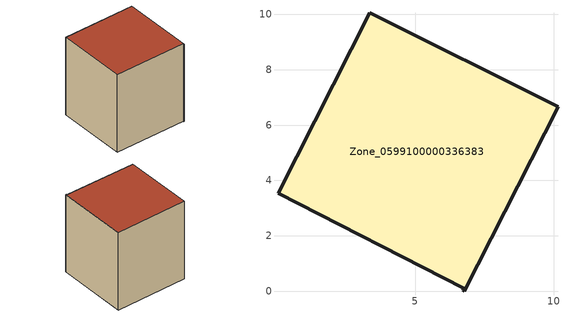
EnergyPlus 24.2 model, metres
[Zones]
Zone_0599100000336383
 floor ground (C_G): 0.04,3.54 3.36,10.05 10.16,6.66 6.77,0 6.71,0.03 6.75,0.1 z0
 wall outside (C_F): 10.16,6.66 3.36,10.05 0.04,3.54 6.75,0.1 6.71,0.03 6.77,0 10.16,6.66 z0:8.46
 roof outside (C_R): 3.36,10.05 0.04,3.54 6.75,0.1 6.71,0.03 6.77,0 10.16,6.66 z8.46
[BUILDING]
Pand.0599100000336383: North Axis=0; Terrain=City; Loads Convergence Tolerance Value=0.04; Temperature Convergence Tolerance Value=0.4; Solar Distribution=FullExterior; Maximum Number of Warmup Days=25; Minimum Number of Warmup Days=1
[Site:Location]
Rotterdam.The.Hague.AP_ZH_NLD Design_Conditions: Latitude=51.96; Longitude=4.45; Time Zone=1; Elevation=-4.5
[SITE:GROUNDTEMPERATURE:BUILDINGSURFACE]
18, 18, 18, 18, 18, 18, 18, 18, 18, 18, 18, 18
[MATERIAL] Thermal Absorptance=0.9; Solar Absorptance=0.7; Visible Absorptance=0.7
Name | Roughness | Thickness | Conductivity | Density | Specific Heat
G.TC.1975-1991 | MediumSmooth | 0.15 | 0.288461 | 540 | 1210
F.TC.1975-1991 | Rough | 0.3 | 0.230769 | 1920 | 840
R.TC.1975-1991 | MediumRough | 0.2 | 0.153846 | 1500 | 1000
[CONSTRUCTION]
C_G: G.TC.1975-1991
C_F: F.TC.1975-1991
C_R: R.TC.1975-1991
[ZONE]
Zone_0599100000336383: Type=1; Multiplier=1; Ceiling Height=Autocalculate; Volume=Autocalculate; Floor Area=autocalculate; Part of Total Floor Area=Yes
[ZONEINFILTRATION:DESIGNFLOWRATE]
Infil_Zone_0599100000336383: Zone or ZoneList or Space or SpaceList=Zone_0599100000336383; Schedule=AlwaysOn; Design Flow Rate Calculation Method=Flow/Area; Flow Rate per Floor Area=0.003; Constant Term Coefficient=1; Temperature Term Coefficient=0; Velocity Term Coefficient=0; Velocity Squared Term Coefficient=0
[HVACTEMPLATE:ZONE:IDEALLOADSAIRSYSTEM]
Zone_0599100000336383: Maximum Heating Supply Air Temperature=50; Minimum Cooling Supply Air Temperature=13; Maximum Heating Supply Air Humidity Ratio=0.0156; Minimum Cooling Supply Air Humidity Ratio=0.0077; Heating Limit=NoLimit; Cooling Limit=NoLimit; Dehumidification Control Type=ConstantSensibleHeatRatio; Cooling Sensible Heat Ratio=0.7; Dehumidification Setpoint=60; Humidification Control Type=None; Humidification Setpoint=30; Outdoor Air Method=None; Outdoor Air Flow Rate per Person=0.00944; Outdoor Air Flow Rate per Zone Floor Area=0; Outdoor Air Flow Rate per Zone=0; Demand Controlled Ventilation Type=None; Outdoor Air Economizer Type=NoEconomizer; Heat Recovery Type=None; Sensible Heat Recovery Effectiveness=0.7; Latent Heat Recovery Effectiveness=0.65
[ZONECONTROL:THERMOSTAT]
ThermostatControl_Zone_0599100000336383: Zone or ZoneList=Zone_0599100000336383; Control Type Schedule=DualSetpointControlType; Control 1=Thermostat_Zone_0599100000336383; Temperature Difference Between Cutout And Setpoint=0
[THERMOSTATSETPOINT:DUALSETPOINT]
Thermostat_Zone_0599100000336383: Heating Setpoint Temperature Schedule=HeatingSetpoint_Zone_0599100000336383; Cooling Setpoint Temperature Schedule=CoolingSetpoint_Zone_0599100000336383
[SCHEDULE:COMPACT]
HeatingSetpoint_Zone_0599100000336383: Through: 12/31, For: AllDays, Until: 24:00, 21
CoolingSetpoint_Zone_0599100000336383: Through: 12/31, For: AllDays, Until: 24:00, 24
DualSetpointControlType: Through: 12/31, For: AllDays, Until: 24:00, 4
AlwaysOn: Through: 12/31, For: AllDays, Until: 24:00, 1
